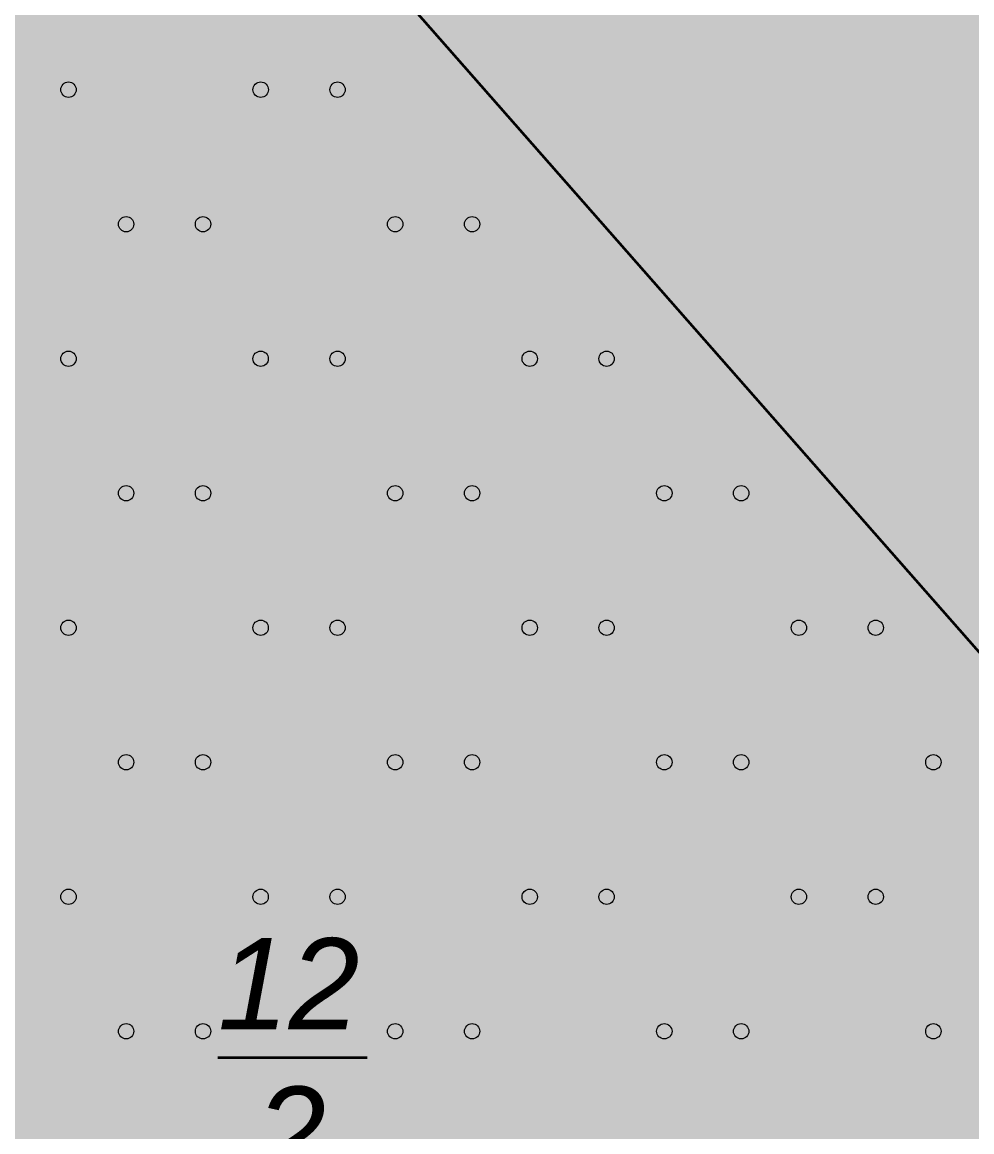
# Model space of a CAD drawing. Header units: inches. Extents: x -769 to 2065, y -580 to 2254.
# Drawn here: x 356.9 to 427, y 582.9 to 664.8 of the extents above; entities that cross this region are included whole.
import ezdxf

# ---------------------------------------------------------------- set-up
doc = ezdxf.new("R2010")
doc.units = ezdxf.units.IN
doc.header["$MEASUREMENT"] = 0
doc.layers.add('Layer 1', color=7, linetype='Continuous')

# ---------------------------------------------------------------- blocks, each defined once
blk = doc.blocks.new('block 3')
at = {"layer": 'Layer 1', "true_color": 0xfff7db}
h = blk.add_hatch(color=7, dxfattribs=at)
h.dxf.hatch_style = 2
h.paths.add_polyline_path([(390.027, 945.918), (466.8, 943.258), (457.579, 888.746), (507.591, 832.163), (527.951, 808.662), (465.319, 753.459), (570.393, 634.493), (325.975, 418.812), (339.056, 449.215), (472.62, 567.01), (354.956, 700.847), (345.376, 711.647), (348.616, 729.798), (384.597, 931.338)])
at = {"layer": 'Layer 1', "true_color": 0xf2f4cb}
h = blk.add_hatch(color=7, dxfattribs=at)
h.dxf.hatch_style = 2
h.paths.add_polyline_path([(345.376, 711.647), (354.956, 700.847), (472.62, 567.01), (339.056, 449.215), (307.945, 476.176), (320.235, 556.01), (322.945, 573.601)])
at = {"layer": 'Layer 1', "lineweight": 0}
for points in [[(390.027, 945.918), (466.8, 943.258), (457.579, 888.746), (507.591, 832.163), (527.951, 808.662), (465.319, 753.459), (570.393, 634.493), (325.975, 418.812), (339.056, 449.215), (472.62, 567.01), (354.956, 700.847), (345.376, 711.647), (348.616, 729.798), (384.597, 931.338), (390.027, 945.918)], [(345.376, 711.647), (354.956, 700.847), (472.62, 567.01), (339.056, 449.215), (307.945, 476.176), (320.235, 556.01), (322.945, 573.601), (345.376, 711.647)]]:
    blk.add_lwpolyline(points, dxfattribs=at)
blk = doc.blocks.new('block 4')
at = {"layer": 'Layer 1', "color": 253, "lineweight": 18, "true_color": 0xb2b2b2}
for points in [[(390.027, 945.918), (466.8, 943.258), (457.579, 888.746), (507.591, 832.163), (527.951, 808.662), (465.319, 753.459), (570.393, 634.493), (325.975, 418.812), (339.056, 449.215), (472.62, 567.01), (354.956, 700.847), (345.376, 711.647), (348.616, 729.798), (384.597, 931.338), (390.027, 945.918)], [(345.376, 711.647), (354.956, 700.847), (472.62, 567.01), (339.056, 449.215), (307.945, 476.176), (320.235, 556.01), (322.945, 573.601), (345.376, 711.647)]]:
    blk.add_lwpolyline(points, dxfattribs=at)
blk = doc.blocks.new('block 7')
at = {"layer": 'Layer 1', "true_color": 0x008230}
h = blk.add_hatch(color=116, dxfattribs=at)
h.dxf.hatch_style = 2
edge = h.paths.add_edge_path()
edge.add_spline(control_points=[(360.926, 659.805), (360.926, 660.115), (360.676, 660.375), (360.366, 660.375), (360.046, 660.375), (359.796, 660.115), (359.796, 659.805), (359.796, 659.495), (360.046, 659.234), (360.366, 659.234), (360.676, 659.234), (360.926, 659.495), (360.926, 659.805)], knot_values=[0, 0, 0, 0, 1, 1, 1, 2, 2, 2, 3, 3, 3, 4, 4, 4, 4], degree=3, periodic=1)
h = blk.add_hatch(color=116, dxfattribs=at)
h.dxf.hatch_style = 2
edge = h.paths.add_edge_path()
edge.add_spline(control_points=[(375.106, 659.805), (375.106, 660.115), (374.847, 660.375), (374.537, 660.375), (374.227, 660.375), (373.967, 660.115), (373.967, 659.805), (373.967, 659.495), (374.227, 659.234), (374.537, 659.234), (374.847, 659.234), (375.106, 659.495), (375.106, 659.805)], knot_values=[0, 0, 0, 0, 1, 1, 1, 2, 2, 2, 3, 3, 3, 4, 4, 4, 4], degree=3, periodic=1)
h = blk.add_hatch(color=116, dxfattribs=at)
h.dxf.hatch_style = 2
edge = h.paths.add_edge_path()
edge.add_spline(control_points=[(380.767, 659.805), (380.767, 660.115), (380.517, 660.375), (380.207, 660.375), (379.887, 660.375), (379.637, 660.115), (379.637, 659.805), (379.637, 659.495), (379.887, 659.234), (380.207, 659.234), (380.517, 659.234), (380.767, 659.495), (380.767, 659.805)], knot_values=[0, 0, 0, 0, 1, 1, 1, 2, 2, 2, 3, 3, 3, 4, 4, 4, 4], degree=3, periodic=1)
h = blk.add_hatch(color=116, dxfattribs=at)
h.dxf.hatch_style = 2
edge = h.paths.add_edge_path()
edge.add_spline(control_points=[(365.176, 649.884), (365.176, 650.194), (364.926, 650.444), (364.616, 650.444), (364.296, 650.444), (364.046, 650.194), (364.046, 649.884), (364.046, 649.574), (364.296, 649.314), (364.616, 649.314), (364.926, 649.314), (365.176, 649.574), (365.176, 649.884)], knot_values=[0, 0, 0, 0, 1, 1, 1, 2, 2, 2, 3, 3, 3, 4, 4, 4, 4], degree=3, periodic=1)
h = blk.add_hatch(color=116, dxfattribs=at)
h.dxf.hatch_style = 2
edge = h.paths.add_edge_path()
edge.add_spline(control_points=[(370.847, 649.884), (370.847, 650.194), (370.597, 650.444), (370.276, 650.444), (369.966, 650.444), (369.716, 650.194), (369.716, 649.884), (369.716, 649.574), (369.966, 649.314), (370.276, 649.314), (370.597, 649.314), (370.847, 649.574), (370.847, 649.884)], knot_values=[0, 0, 0, 0, 1, 1, 1, 2, 2, 2, 3, 3, 3, 4, 4, 4, 4], degree=3, periodic=1)
h = blk.add_hatch(color=116, dxfattribs=at)
h.dxf.hatch_style = 2
edge = h.paths.add_edge_path()
edge.add_spline(control_points=[(385.017, 649.884), (385.017, 650.194), (384.767, 650.444), (384.457, 650.444), (384.147, 650.444), (383.887, 650.194), (383.887, 649.884), (383.887, 649.574), (384.147, 649.314), (384.457, 649.314), (384.767, 649.314), (385.017, 649.574), (385.017, 649.884)], knot_values=[0, 0, 0, 0, 1, 1, 1, 2, 2, 2, 3, 3, 3, 4, 4, 4, 4], degree=3, periodic=1)
h = blk.add_hatch(color=116, dxfattribs=at)
h.dxf.hatch_style = 2
edge = h.paths.add_edge_path()
edge.add_spline(control_points=[(390.687, 649.884), (390.687, 650.194), (390.437, 650.444), (390.127, 650.444), (389.817, 650.444), (389.557, 650.194), (389.557, 649.884), (389.557, 649.574), (389.817, 649.314), (390.127, 649.314), (390.437, 649.314), (390.687, 649.574), (390.687, 649.884)], knot_values=[0, 0, 0, 0, 1, 1, 1, 2, 2, 2, 3, 3, 3, 4, 4, 4, 4], degree=3, periodic=1)
h = blk.add_hatch(color=116, dxfattribs=at)
h.dxf.hatch_style = 2
edge = h.paths.add_edge_path()
edge.add_spline(control_points=[(360.926, 639.964), (360.926, 640.273), (360.676, 640.523), (360.356, 640.523), (360.046, 640.523), (359.796, 640.273), (359.796, 639.964), (359.796, 639.653), (360.046, 639.394), (360.356, 639.394), (360.676, 639.394), (360.926, 639.653), (360.926, 639.964)], knot_values=[0, 0, 0, 0, 1, 1, 1, 2, 2, 2, 3, 3, 3, 4, 4, 4, 4], degree=3, periodic=1)
h = blk.add_hatch(color=116, dxfattribs=at)
h.dxf.hatch_style = 2
edge = h.paths.add_edge_path()
edge.add_spline(control_points=[(375.097, 639.964), (375.097, 640.273), (374.847, 640.523), (374.537, 640.523), (374.217, 640.523), (373.967, 640.273), (373.967, 639.964), (373.967, 639.653), (374.217, 639.394), (374.537, 639.394), (374.847, 639.394), (375.097, 639.653), (375.097, 639.964)], knot_values=[0, 0, 0, 0, 1, 1, 1, 2, 2, 2, 3, 3, 3, 4, 4, 4, 4], degree=3, periodic=1)
h = blk.add_hatch(color=116, dxfattribs=at)
h.dxf.hatch_style = 2
edge = h.paths.add_edge_path()
edge.add_spline(control_points=[(380.767, 639.964), (380.767, 640.273), (380.517, 640.523), (380.207, 640.523), (379.887, 640.523), (379.637, 640.273), (379.637, 639.964), (379.637, 639.653), (379.887, 639.394), (380.207, 639.394), (380.517, 639.394), (380.767, 639.653), (380.767, 639.964)], knot_values=[0, 0, 0, 0, 1, 1, 1, 2, 2, 2, 3, 3, 3, 4, 4, 4, 4], degree=3, periodic=1)
h = blk.add_hatch(color=116, dxfattribs=at)
h.dxf.hatch_style = 2
edge = h.paths.add_edge_path()
edge.add_spline(control_points=[(394.938, 639.964), (394.938, 640.273), (394.688, 640.523), (394.377, 640.523), (394.067, 640.523), (393.807, 640.273), (393.807, 639.964), (393.807, 639.653), (394.067, 639.394), (394.377, 639.394), (394.688, 639.394), (394.938, 639.653), (394.938, 639.964)], knot_values=[0, 0, 0, 0, 1, 1, 1, 2, 2, 2, 3, 3, 3, 4, 4, 4, 4], degree=3, periodic=1)
h = blk.add_hatch(color=116, dxfattribs=at)
h.dxf.hatch_style = 2
edge = h.paths.add_edge_path()
edge.add_spline(control_points=[(400.607, 639.964), (400.607, 640.273), (400.357, 640.523), (400.047, 640.523), (399.737, 640.523), (399.478, 640.273), (399.478, 639.964), (399.478, 639.653), (399.737, 639.394), (400.047, 639.394), (400.357, 639.394), (400.607, 639.653), (400.607, 639.964)], knot_values=[0, 0, 0, 0, 1, 1, 1, 2, 2, 2, 3, 3, 3, 4, 4, 4, 4], degree=3, periodic=1)
h = blk.add_hatch(color=116, dxfattribs=at)
h.dxf.hatch_style = 2
edge = h.paths.add_edge_path()
edge.add_spline(control_points=[(365.176, 630.043), (365.176, 630.353), (364.926, 630.603), (364.616, 630.603), (364.296, 630.603), (364.046, 630.353), (364.046, 630.043), (364.046, 629.723), (364.296, 629.473), (364.616, 629.473), (364.926, 629.473), (365.176, 629.723), (365.176, 630.043)], knot_values=[0, 0, 0, 0, 1, 1, 1, 2, 2, 2, 3, 3, 3, 4, 4, 4, 4], degree=3, periodic=1)
h = blk.add_hatch(color=116, dxfattribs=at)
h.dxf.hatch_style = 2
edge = h.paths.add_edge_path()
edge.add_spline(control_points=[(370.847, 630.043), (370.847, 630.353), (370.597, 630.603), (370.276, 630.603), (369.966, 630.603), (369.716, 630.353), (369.716, 630.043), (369.716, 629.723), (369.966, 629.473), (370.276, 629.473), (370.597, 629.473), (370.847, 629.723), (370.847, 630.043)], knot_values=[0, 0, 0, 0, 1, 1, 1, 2, 2, 2, 3, 3, 3, 4, 4, 4, 4], degree=3, periodic=1)
h = blk.add_hatch(color=116, dxfattribs=at)
h.dxf.hatch_style = 2
edge = h.paths.add_edge_path()
edge.add_spline(control_points=[(385.017, 630.043), (385.017, 630.353), (384.767, 630.603), (384.457, 630.603), (384.147, 630.603), (383.887, 630.353), (383.887, 630.043), (383.887, 629.723), (384.147, 629.473), (384.457, 629.473), (384.767, 629.473), (385.017, 629.723), (385.017, 630.043)], knot_values=[0, 0, 0, 0, 1, 1, 1, 2, 2, 2, 3, 3, 3, 4, 4, 4, 4], degree=3, periodic=1)
h = blk.add_hatch(color=116, dxfattribs=at)
h.dxf.hatch_style = 2
edge = h.paths.add_edge_path()
edge.add_spline(control_points=[(390.687, 630.043), (390.687, 630.353), (390.437, 630.603), (390.127, 630.603), (389.817, 630.603), (389.557, 630.353), (389.557, 630.043), (389.557, 629.723), (389.817, 629.473), (390.127, 629.473), (390.437, 629.473), (390.687, 629.723), (390.687, 630.043)], knot_values=[0, 0, 0, 0, 1, 1, 1, 2, 2, 2, 3, 3, 3, 4, 4, 4, 4], degree=3, periodic=1)
h = blk.add_hatch(color=116, dxfattribs=at)
h.dxf.hatch_style = 2
edge = h.paths.add_edge_path()
edge.add_spline(control_points=[(404.868, 630.043), (404.868, 630.353), (404.607, 630.603), (404.297, 630.603), (403.988, 630.603), (403.737, 630.353), (403.737, 630.043), (403.737, 629.723), (403.988, 629.473), (404.297, 629.473), (404.607, 629.473), (404.868, 629.723), (404.868, 630.043)], knot_values=[0, 0, 0, 0, 1, 1, 1, 2, 2, 2, 3, 3, 3, 4, 4, 4, 4], degree=3, periodic=1)
h = blk.add_hatch(color=116, dxfattribs=at)
h.dxf.hatch_style = 2
edge = h.paths.add_edge_path()
edge.add_spline(control_points=[(410.538, 630.043), (410.538, 630.353), (410.278, 630.603), (409.968, 630.603), (409.658, 630.603), (409.398, 630.353), (409.398, 630.043), (409.398, 629.723), (409.658, 629.473), (409.968, 629.473), (410.278, 629.473), (410.538, 629.723), (410.538, 630.043)], knot_values=[0, 0, 0, 0, 1, 1, 1, 2, 2, 2, 3, 3, 3, 4, 4, 4, 4], degree=3, periodic=1)
h = blk.add_hatch(color=116, dxfattribs=at)
h.dxf.hatch_style = 2
edge = h.paths.add_edge_path()
edge.add_spline(control_points=[(360.926, 620.123), (360.926, 620.433), (360.676, 620.683), (360.356, 620.683), (360.046, 620.683), (359.796, 620.433), (359.796, 620.123), (359.796, 619.803), (360.046, 619.553), (360.356, 619.553), (360.676, 619.553), (360.926, 619.803), (360.926, 620.123)], knot_values=[0, 0, 0, 0, 1, 1, 1, 2, 2, 2, 3, 3, 3, 4, 4, 4, 4], degree=3, periodic=1)
h = blk.add_hatch(color=116, dxfattribs=at)
h.dxf.hatch_style = 2
edge = h.paths.add_edge_path()
edge.add_spline(control_points=[(375.097, 620.123), (375.097, 620.433), (374.847, 620.683), (374.537, 620.683), (374.217, 620.683), (373.967, 620.433), (373.967, 620.123), (373.967, 619.803), (374.217, 619.553), (374.537, 619.553), (374.847, 619.553), (375.097, 619.803), (375.097, 620.123)], knot_values=[0, 0, 0, 0, 1, 1, 1, 2, 2, 2, 3, 3, 3, 4, 4, 4, 4], degree=3, periodic=1)
h = blk.add_hatch(color=116, dxfattribs=at)
h.dxf.hatch_style = 2
edge = h.paths.add_edge_path()
edge.add_spline(control_points=[(380.767, 620.123), (380.767, 620.433), (380.517, 620.683), (380.207, 620.683), (379.887, 620.683), (379.637, 620.433), (379.637, 620.123), (379.637, 619.803), (379.887, 619.553), (380.207, 619.553), (380.517, 619.553), (380.767, 619.803), (380.767, 620.123)], knot_values=[0, 0, 0, 0, 1, 1, 1, 2, 2, 2, 3, 3, 3, 4, 4, 4, 4], degree=3, periodic=1)
h = blk.add_hatch(color=116, dxfattribs=at)
h.dxf.hatch_style = 2
edge = h.paths.add_edge_path()
edge.add_spline(control_points=[(394.938, 620.123), (394.938, 620.433), (394.688, 620.683), (394.377, 620.683), (394.067, 620.683), (393.807, 620.433), (393.807, 620.123), (393.807, 619.803), (394.067, 619.553), (394.377, 619.553), (394.688, 619.553), (394.938, 619.803), (394.938, 620.123)], knot_values=[0, 0, 0, 0, 1, 1, 1, 2, 2, 2, 3, 3, 3, 4, 4, 4, 4], degree=3, periodic=1)
h = blk.add_hatch(color=116, dxfattribs=at)
h.dxf.hatch_style = 2
edge = h.paths.add_edge_path()
edge.add_spline(control_points=[(400.607, 620.123), (400.607, 620.433), (400.357, 620.683), (400.047, 620.683), (399.737, 620.683), (399.478, 620.433), (399.478, 620.123), (399.478, 619.803), (399.737, 619.553), (400.047, 619.553), (400.357, 619.553), (400.607, 619.803), (400.607, 620.123)], knot_values=[0, 0, 0, 0, 1, 1, 1, 2, 2, 2, 3, 3, 3, 4, 4, 4, 4], degree=3, periodic=1)
h = blk.add_hatch(color=116, dxfattribs=at)
h.dxf.hatch_style = 2
edge = h.paths.add_edge_path()
edge.add_spline(control_points=[(414.788, 620.123), (414.788, 620.433), (414.528, 620.683), (414.218, 620.683), (413.908, 620.683), (413.658, 620.433), (413.658, 620.123), (413.658, 619.803), (413.908, 619.553), (414.218, 619.553), (414.528, 619.553), (414.788, 619.803), (414.788, 620.123)], knot_values=[0, 0, 0, 0, 1, 1, 1, 2, 2, 2, 3, 3, 3, 4, 4, 4, 4], degree=3, periodic=1)
h = blk.add_hatch(color=116, dxfattribs=at)
h.dxf.hatch_style = 2
edge = h.paths.add_edge_path()
edge.add_spline(control_points=[(420.458, 620.123), (420.458, 620.433), (420.198, 620.683), (419.888, 620.683), (419.578, 620.683), (419.328, 620.433), (419.328, 620.123), (419.328, 619.803), (419.578, 619.553), (419.888, 619.553), (420.198, 619.553), (420.458, 619.803), (420.458, 620.123)], knot_values=[0, 0, 0, 0, 1, 1, 1, 2, 2, 2, 3, 3, 3, 4, 4, 4, 4], degree=3, periodic=1)
h = blk.add_hatch(color=116, dxfattribs=at)
h.dxf.hatch_style = 2
edge = h.paths.add_edge_path()
edge.add_spline(control_points=[(365.176, 610.192), (365.176, 610.512), (364.926, 610.762), (364.616, 610.762), (364.296, 610.762), (364.046, 610.512), (364.046, 610.192), (364.046, 609.882), (364.296, 609.632), (364.616, 609.632), (364.926, 609.632), (365.176, 609.882), (365.176, 610.192)], knot_values=[0, 0, 0, 0, 1, 1, 1, 2, 2, 2, 3, 3, 3, 4, 4, 4, 4], degree=3, periodic=1)
h = blk.add_hatch(color=116, dxfattribs=at)
h.dxf.hatch_style = 2
edge = h.paths.add_edge_path()
edge.add_spline(control_points=[(370.847, 610.192), (370.847, 610.512), (370.597, 610.762), (370.276, 610.762), (369.966, 610.762), (369.716, 610.512), (369.716, 610.192), (369.716, 609.882), (369.966, 609.632), (370.276, 609.632), (370.597, 609.632), (370.847, 609.882), (370.847, 610.192)], knot_values=[0, 0, 0, 0, 1, 1, 1, 2, 2, 2, 3, 3, 3, 4, 4, 4, 4], degree=3, periodic=1)
h = blk.add_hatch(color=116, dxfattribs=at)
h.dxf.hatch_style = 2
edge = h.paths.add_edge_path()
edge.add_spline(control_points=[(385.017, 610.192), (385.017, 610.512), (384.767, 610.762), (384.457, 610.762), (384.147, 610.762), (383.887, 610.512), (383.887, 610.192), (383.887, 609.882), (384.147, 609.632), (384.457, 609.632), (384.767, 609.632), (385.017, 609.882), (385.017, 610.192)], knot_values=[0, 0, 0, 0, 1, 1, 1, 2, 2, 2, 3, 3, 3, 4, 4, 4, 4], degree=3, periodic=1)
h = blk.add_hatch(color=116, dxfattribs=at)
h.dxf.hatch_style = 2
edge = h.paths.add_edge_path()
edge.add_spline(control_points=[(390.687, 610.192), (390.687, 610.512), (390.437, 610.762), (390.127, 610.762), (389.817, 610.762), (389.557, 610.512), (389.557, 610.192), (389.557, 609.882), (389.817, 609.632), (390.127, 609.632), (390.437, 609.632), (390.687, 609.882), (390.687, 610.192)], knot_values=[0, 0, 0, 0, 1, 1, 1, 2, 2, 2, 3, 3, 3, 4, 4, 4, 4], degree=3, periodic=1)
h = blk.add_hatch(color=116, dxfattribs=at)
h.dxf.hatch_style = 2
edge = h.paths.add_edge_path()
edge.add_spline(control_points=[(404.868, 610.192), (404.868, 610.512), (404.607, 610.762), (404.297, 610.762), (403.988, 610.762), (403.737, 610.512), (403.737, 610.192), (403.737, 609.882), (403.988, 609.632), (404.297, 609.632), (404.607, 609.632), (404.868, 609.882), (404.868, 610.192)], knot_values=[0, 0, 0, 0, 1, 1, 1, 2, 2, 2, 3, 3, 3, 4, 4, 4, 4], degree=3, periodic=1)
h = blk.add_hatch(color=116, dxfattribs=at)
h.dxf.hatch_style = 2
edge = h.paths.add_edge_path()
edge.add_spline(control_points=[(410.538, 610.192), (410.538, 610.512), (410.278, 610.762), (409.968, 610.762), (409.658, 610.762), (409.398, 610.512), (409.398, 610.192), (409.398, 609.882), (409.658, 609.632), (409.968, 609.632), (410.278, 609.632), (410.538, 609.882), (410.538, 610.192)], knot_values=[0, 0, 0, 0, 1, 1, 1, 2, 2, 2, 3, 3, 3, 4, 4, 4, 4], degree=3, periodic=1)
h = blk.add_hatch(color=116, dxfattribs=at)
h.dxf.hatch_style = 2
edge = h.paths.add_edge_path()
edge.add_spline(control_points=[(424.708, 610.192), (424.708, 610.512), (424.458, 610.762), (424.139, 610.762), (423.828, 610.762), (423.578, 610.512), (423.578, 610.192), (423.578, 609.882), (423.828, 609.632), (424.139, 609.632), (424.458, 609.632), (424.708, 609.882), (424.708, 610.192)], knot_values=[0, 0, 0, 0, 1, 1, 1, 2, 2, 2, 3, 3, 3, 4, 4, 4, 4], degree=3, periodic=1)
h = blk.add_hatch(color=116, dxfattribs=at)
h.dxf.hatch_style = 2
edge = h.paths.add_edge_path()
edge.add_spline(control_points=[(360.926, 600.271), (360.926, 600.582), (360.676, 600.842), (360.356, 600.842), (360.046, 600.842), (359.796, 600.582), (359.796, 600.271), (359.796, 599.962), (360.046, 599.712), (360.356, 599.712), (360.676, 599.712), (360.926, 599.962), (360.926, 600.271)], knot_values=[0, 0, 0, 0, 1, 1, 1, 2, 2, 2, 3, 3, 3, 4, 4, 4, 4], degree=3, periodic=1)
h = blk.add_hatch(color=116, dxfattribs=at)
h.dxf.hatch_style = 2
edge = h.paths.add_edge_path()
edge.add_spline(control_points=[(375.097, 600.271), (375.097, 600.582), (374.847, 600.842), (374.537, 600.842), (374.217, 600.842), (373.967, 600.582), (373.967, 600.271), (373.967, 599.962), (374.217, 599.712), (374.537, 599.712), (374.847, 599.712), (375.097, 599.962), (375.097, 600.271)], knot_values=[0, 0, 0, 0, 1, 1, 1, 2, 2, 2, 3, 3, 3, 4, 4, 4, 4], degree=3, periodic=1)
h = blk.add_hatch(color=116, dxfattribs=at)
h.dxf.hatch_style = 2
edge = h.paths.add_edge_path()
edge.add_spline(control_points=[(380.767, 600.271), (380.767, 600.582), (380.517, 600.842), (380.207, 600.842), (379.887, 600.842), (379.637, 600.582), (379.637, 600.271), (379.637, 599.962), (379.887, 599.712), (380.207, 599.712), (380.517, 599.712), (380.767, 599.962), (380.767, 600.271)], knot_values=[0, 0, 0, 0, 1, 1, 1, 2, 2, 2, 3, 3, 3, 4, 4, 4, 4], degree=3, periodic=1)
h = blk.add_hatch(color=116, dxfattribs=at)
h.dxf.hatch_style = 2
edge = h.paths.add_edge_path()
edge.add_spline(control_points=[(394.938, 600.271), (394.938, 600.582), (394.688, 600.842), (394.377, 600.842), (394.067, 600.842), (393.807, 600.582), (393.807, 600.271), (393.807, 599.962), (394.067, 599.712), (394.377, 599.712), (394.688, 599.712), (394.938, 599.962), (394.938, 600.271)], knot_values=[0, 0, 0, 0, 1, 1, 1, 2, 2, 2, 3, 3, 3, 4, 4, 4, 4], degree=3, periodic=1)
h = blk.add_hatch(color=116, dxfattribs=at)
h.dxf.hatch_style = 2
edge = h.paths.add_edge_path()
edge.add_spline(control_points=[(400.607, 600.271), (400.607, 600.582), (400.357, 600.842), (400.047, 600.842), (399.737, 600.842), (399.478, 600.582), (399.478, 600.271), (399.478, 599.962), (399.737, 599.712), (400.047, 599.712), (400.357, 599.712), (400.607, 599.962), (400.607, 600.271)], knot_values=[0, 0, 0, 0, 1, 1, 1, 2, 2, 2, 3, 3, 3, 4, 4, 4, 4], degree=3, periodic=1)
h = blk.add_hatch(color=116, dxfattribs=at)
h.dxf.hatch_style = 2
edge = h.paths.add_edge_path()
edge.add_spline(control_points=[(414.788, 600.271), (414.788, 600.582), (414.528, 600.842), (414.218, 600.842), (413.908, 600.842), (413.658, 600.582), (413.658, 600.271), (413.658, 599.962), (413.908, 599.712), (414.218, 599.712), (414.528, 599.712), (414.788, 599.962), (414.788, 600.271)], knot_values=[0, 0, 0, 0, 1, 1, 1, 2, 2, 2, 3, 3, 3, 4, 4, 4, 4], degree=3, periodic=1)
h = blk.add_hatch(color=116, dxfattribs=at)
h.dxf.hatch_style = 2
edge = h.paths.add_edge_path()
edge.add_spline(control_points=[(420.458, 600.271), (420.458, 600.582), (420.198, 600.842), (419.888, 600.842), (419.578, 600.842), (419.328, 600.582), (419.328, 600.271), (419.328, 599.962), (419.578, 599.712), (419.888, 599.712), (420.198, 599.712), (420.458, 599.962), (420.458, 600.271)], knot_values=[0, 0, 0, 0, 1, 1, 1, 2, 2, 2, 3, 3, 3, 4, 4, 4, 4], degree=3, periodic=1)
h = blk.add_hatch(color=116, dxfattribs=at)
h.dxf.hatch_style = 2
edge = h.paths.add_edge_path()
edge.add_spline(control_points=[(365.176, 590.352), (365.176, 590.661), (364.926, 590.921), (364.616, 590.921), (364.296, 590.921), (364.046, 590.661), (364.046, 590.352), (364.046, 590.041), (364.296, 589.791), (364.616, 589.791), (364.926, 589.791), (365.176, 590.041), (365.176, 590.352)], knot_values=[0, 0, 0, 0, 1, 1, 1, 2, 2, 2, 3, 3, 3, 4, 4, 4, 4], degree=3, periodic=1)
h = blk.add_hatch(color=116, dxfattribs=at)
h.dxf.hatch_style = 2
edge = h.paths.add_edge_path()
edge.add_spline(control_points=[(370.847, 590.352), (370.847, 590.661), (370.597, 590.921), (370.276, 590.921), (369.966, 590.921), (369.716, 590.661), (369.716, 590.352), (369.716, 590.041), (369.966, 589.791), (370.276, 589.791), (370.597, 589.791), (370.847, 590.041), (370.847, 590.352)], knot_values=[0, 0, 0, 0, 1, 1, 1, 2, 2, 2, 3, 3, 3, 4, 4, 4, 4], degree=3, periodic=1)
h = blk.add_hatch(color=116, dxfattribs=at)
h.dxf.hatch_style = 2
edge = h.paths.add_edge_path()
edge.add_spline(control_points=[(385.017, 590.352), (385.017, 590.661), (384.767, 590.921), (384.457, 590.921), (384.147, 590.921), (383.887, 590.661), (383.887, 590.352), (383.887, 590.041), (384.147, 589.791), (384.457, 589.791), (384.767, 589.791), (385.017, 590.041), (385.017, 590.352)], knot_values=[0, 0, 0, 0, 1, 1, 1, 2, 2, 2, 3, 3, 3, 4, 4, 4, 4], degree=3, periodic=1)
h = blk.add_hatch(color=116, dxfattribs=at)
h.dxf.hatch_style = 2
edge = h.paths.add_edge_path()
edge.add_spline(control_points=[(390.687, 590.352), (390.687, 590.661), (390.437, 590.921), (390.127, 590.921), (389.817, 590.921), (389.557, 590.661), (389.557, 590.352), (389.557, 590.041), (389.817, 589.791), (390.127, 589.791), (390.437, 589.791), (390.687, 590.041), (390.687, 590.352)], knot_values=[0, 0, 0, 0, 1, 1, 1, 2, 2, 2, 3, 3, 3, 4, 4, 4, 4], degree=3, periodic=1)
h = blk.add_hatch(color=116, dxfattribs=at)
h.dxf.hatch_style = 2
edge = h.paths.add_edge_path()
edge.add_spline(control_points=[(404.868, 590.352), (404.868, 590.661), (404.607, 590.921), (404.297, 590.921), (403.988, 590.921), (403.737, 590.661), (403.737, 590.352), (403.737, 590.041), (403.988, 589.791), (404.297, 589.791), (404.607, 589.791), (404.868, 590.041), (404.868, 590.352)], knot_values=[0, 0, 0, 0, 1, 1, 1, 2, 2, 2, 3, 3, 3, 4, 4, 4, 4], degree=3, periodic=1)
h = blk.add_hatch(color=116, dxfattribs=at)
h.dxf.hatch_style = 2
edge = h.paths.add_edge_path()
edge.add_spline(control_points=[(410.538, 590.352), (410.538, 590.661), (410.278, 590.921), (409.968, 590.921), (409.658, 590.921), (409.398, 590.661), (409.398, 590.352), (409.398, 590.041), (409.658, 589.791), (409.968, 589.791), (410.278, 589.791), (410.538, 590.041), (410.538, 590.352)], knot_values=[0, 0, 0, 0, 1, 1, 1, 2, 2, 2, 3, 3, 3, 4, 4, 4, 4], degree=3, periodic=1)
h = blk.add_hatch(color=116, dxfattribs=at)
h.dxf.hatch_style = 2
edge = h.paths.add_edge_path()
edge.add_spline(control_points=[(424.708, 590.352), (424.708, 590.661), (424.458, 590.921), (424.139, 590.921), (423.828, 590.921), (423.578, 590.661), (423.578, 590.352), (423.578, 590.041), (423.828, 589.791), (424.139, 589.791), (424.458, 589.791), (424.708, 590.041), (424.708, 590.352)], knot_values=[0, 0, 0, 0, 1, 1, 1, 2, 2, 2, 3, 3, 3, 4, 4, 4, 4], degree=3, periodic=1)
at = {"layer": 'Layer 1', "lineweight": 0}
for points in [[(360.926, 659.805), (360.926, 660.115), (360.676, 660.375), (360.366, 660.375), (360.046, 660.375), (359.796, 660.115), (359.796, 659.805), (359.796, 659.495), (360.046, 659.234), (360.366, 659.234), (360.676, 659.234), (360.926, 659.495), (360.926, 659.805)], [(375.106, 659.805), (375.106, 660.115), (374.847, 660.375), (374.537, 660.375), (374.227, 660.375), (373.967, 660.115), (373.967, 659.805), (373.967, 659.495), (374.227, 659.234), (374.537, 659.234), (374.847, 659.234), (375.106, 659.495), (375.106, 659.805)], [(380.767, 659.805), (380.767, 660.115), (380.517, 660.375), (380.207, 660.375), (379.887, 660.375), (379.637, 660.115), (379.637, 659.805), (379.637, 659.495), (379.887, 659.234), (380.207, 659.234), (380.517, 659.234), (380.767, 659.495), (380.767, 659.805)], [(365.176, 649.884), (365.176, 650.194), (364.926, 650.444), (364.616, 650.444), (364.296, 650.444), (364.046, 650.194), (364.046, 649.884), (364.046, 649.574), (364.296, 649.314), (364.616, 649.314), (364.926, 649.314), (365.176, 649.574), (365.176, 649.884)], [(370.847, 649.884), (370.847, 650.194), (370.597, 650.444), (370.276, 650.444), (369.966, 650.444), (369.716, 650.194), (369.716, 649.884), (369.716, 649.574), (369.966, 649.314), (370.276, 649.314), (370.597, 649.314), (370.847, 649.574), (370.847, 649.884)], [(385.017, 649.884), (385.017, 650.194), (384.767, 650.444), (384.457, 650.444), (384.147, 650.444), (383.887, 650.194), (383.887, 649.884), (383.887, 649.574), (384.147, 649.314), (384.457, 649.314), (384.767, 649.314), (385.017, 649.574), (385.017, 649.884)], [(390.687, 649.884), (390.687, 650.194), (390.437, 650.444), (390.127, 650.444), (389.817, 650.444), (389.557, 650.194), (389.557, 649.884), (389.557, 649.574), (389.817, 649.314), (390.127, 649.314), (390.437, 649.314), (390.687, 649.574), (390.687, 649.884)], [(360.926, 639.964), (360.926, 640.273), (360.676, 640.523), (360.356, 640.523), (360.046, 640.523), (359.796, 640.273), (359.796, 639.964), (359.796, 639.653), (360.046, 639.394), (360.356, 639.394), (360.676, 639.394), (360.926, 639.653), (360.926, 639.964)], [(375.097, 639.964), (375.097, 640.273), (374.847, 640.523), (374.537, 640.523), (374.217, 640.523), (373.967, 640.273), (373.967, 639.964), (373.967, 639.653), (374.217, 639.394), (374.537, 639.394), (374.847, 639.394), (375.097, 639.653), (375.097, 639.964)], [(380.767, 639.964), (380.767, 640.273), (380.517, 640.523), (380.207, 640.523), (379.887, 640.523), (379.637, 640.273), (379.637, 639.964), (379.637, 639.653), (379.887, 639.394), (380.207, 639.394), (380.517, 639.394), (380.767, 639.653), (380.767, 639.964)], [(394.938, 639.964), (394.938, 640.273), (394.688, 640.523), (394.377, 640.523), (394.067, 640.523), (393.807, 640.273), (393.807, 639.964), (393.807, 639.653), (394.067, 639.394), (394.377, 639.394), (394.688, 639.394), (394.938, 639.653), (394.938, 639.964)], [(400.607, 639.964), (400.607, 640.273), (400.357, 640.523), (400.047, 640.523), (399.737, 640.523), (399.478, 640.273), (399.478, 639.964), (399.478, 639.653), (399.737, 639.394), (400.047, 639.394), (400.357, 639.394), (400.607, 639.653), (400.607, 639.964)], [(365.176, 630.043), (365.176, 630.353), (364.926, 630.603), (364.616, 630.603), (364.296, 630.603), (364.046, 630.353), (364.046, 630.043), (364.046, 629.723), (364.296, 629.473), (364.616, 629.473), (364.926, 629.473), (365.176, 629.723), (365.176, 630.043)], [(370.847, 630.043), (370.847, 630.353), (370.597, 630.603), (370.276, 630.603), (369.966, 630.603), (369.716, 630.353), (369.716, 630.043), (369.716, 629.723), (369.966, 629.473), (370.276, 629.473), (370.597, 629.473), (370.847, 629.723), (370.847, 630.043)], [(385.017, 630.043), (385.017, 630.353), (384.767, 630.603), (384.457, 630.603), (384.147, 630.603), (383.887, 630.353), (383.887, 630.043), (383.887, 629.723), (384.147, 629.473), (384.457, 629.473), (384.767, 629.473), (385.017, 629.723), (385.017, 630.043)], [(390.687, 630.043), (390.687, 630.353), (390.437, 630.603), (390.127, 630.603), (389.817, 630.603), (389.557, 630.353), (389.557, 630.043), (389.557, 629.723), (389.817, 629.473), (390.127, 629.473), (390.437, 629.473), (390.687, 629.723), (390.687, 630.043)], [(404.868, 630.043), (404.868, 630.353), (404.607, 630.603), (404.297, 630.603), (403.988, 630.603), (403.737, 630.353), (403.737, 630.043), (403.737, 629.723), (403.988, 629.473), (404.297, 629.473), (404.607, 629.473), (404.868, 629.723), (404.868, 630.043)], [(410.538, 630.043), (410.538, 630.353), (410.278, 630.603), (409.968, 630.603), (409.658, 630.603), (409.398, 630.353), (409.398, 630.043), (409.398, 629.723), (409.658, 629.473), (409.968, 629.473), (410.278, 629.473), (410.538, 629.723), (410.538, 630.043)], [(360.926, 620.123), (360.926, 620.433), (360.676, 620.683), (360.356, 620.683), (360.046, 620.683), (359.796, 620.433), (359.796, 620.123), (359.796, 619.803), (360.046, 619.553), (360.356, 619.553), (360.676, 619.553), (360.926, 619.803), (360.926, 620.123)], [(375.097, 620.123), (375.097, 620.433), (374.847, 620.683), (374.537, 620.683), (374.217, 620.683), (373.967, 620.433), (373.967, 620.123), (373.967, 619.803), (374.217, 619.553), (374.537, 619.553), (374.847, 619.553), (375.097, 619.803), (375.097, 620.123)], [(380.767, 620.123), (380.767, 620.433), (380.517, 620.683), (380.207, 620.683), (379.887, 620.683), (379.637, 620.433), (379.637, 620.123), (379.637, 619.803), (379.887, 619.553), (380.207, 619.553), (380.517, 619.553), (380.767, 619.803), (380.767, 620.123)], [(394.938, 620.123), (394.938, 620.433), (394.688, 620.683), (394.377, 620.683), (394.067, 620.683), (393.807, 620.433), (393.807, 620.123), (393.807, 619.803), (394.067, 619.553), (394.377, 619.553), (394.688, 619.553), (394.938, 619.803), (394.938, 620.123)], [(400.607, 620.123), (400.607, 620.433), (400.357, 620.683), (400.047, 620.683), (399.737, 620.683), (399.478, 620.433), (399.478, 620.123), (399.478, 619.803), (399.737, 619.553), (400.047, 619.553), (400.357, 619.553), (400.607, 619.803), (400.607, 620.123)], [(414.788, 620.123), (414.788, 620.433), (414.528, 620.683), (414.218, 620.683), (413.908, 620.683), (413.658, 620.433), (413.658, 620.123), (413.658, 619.803), (413.908, 619.553), (414.218, 619.553), (414.528, 619.553), (414.788, 619.803), (414.788, 620.123)], [(420.458, 620.123), (420.458, 620.433), (420.198, 620.683), (419.888, 620.683), (419.578, 620.683), (419.328, 620.433), (419.328, 620.123), (419.328, 619.803), (419.578, 619.553), (419.888, 619.553), (420.198, 619.553), (420.458, 619.803), (420.458, 620.123)], [(365.176, 610.192), (365.176, 610.512), (364.926, 610.762), (364.616, 610.762), (364.296, 610.762), (364.046, 610.512), (364.046, 610.192), (364.046, 609.882), (364.296, 609.632), (364.616, 609.632), (364.926, 609.632), (365.176, 609.882), (365.176, 610.192)], [(370.847, 610.192), (370.847, 610.512), (370.597, 610.762), (370.276, 610.762), (369.966, 610.762), (369.716, 610.512), (369.716, 610.192), (369.716, 609.882), (369.966, 609.632), (370.276, 609.632), (370.597, 609.632), (370.847, 609.882), (370.847, 610.192)], [(385.017, 610.192), (385.017, 610.512), (384.767, 610.762), (384.457, 610.762), (384.147, 610.762), (383.887, 610.512), (383.887, 610.192), (383.887, 609.882), (384.147, 609.632), (384.457, 609.632), (384.767, 609.632), (385.017, 609.882), (385.017, 610.192)], [(390.687, 610.192), (390.687, 610.512), (390.437, 610.762), (390.127, 610.762), (389.817, 610.762), (389.557, 610.512), (389.557, 610.192), (389.557, 609.882), (389.817, 609.632), (390.127, 609.632), (390.437, 609.632), (390.687, 609.882), (390.687, 610.192)], [(404.868, 610.192), (404.868, 610.512), (404.607, 610.762), (404.297, 610.762), (403.988, 610.762), (403.737, 610.512), (403.737, 610.192), (403.737, 609.882), (403.988, 609.632), (404.297, 609.632), (404.607, 609.632), (404.868, 609.882), (404.868, 610.192)], [(410.538, 610.192), (410.538, 610.512), (410.278, 610.762), (409.968, 610.762), (409.658, 610.762), (409.398, 610.512), (409.398, 610.192), (409.398, 609.882), (409.658, 609.632), (409.968, 609.632), (410.278, 609.632), (410.538, 609.882), (410.538, 610.192)], [(424.708, 610.192), (424.708, 610.512), (424.458, 610.762), (424.139, 610.762), (423.828, 610.762), (423.578, 610.512), (423.578, 610.192), (423.578, 609.882), (423.828, 609.632), (424.139, 609.632), (424.458, 609.632), (424.708, 609.882), (424.708, 610.192)], [(360.926, 600.271), (360.926, 600.582), (360.676, 600.842), (360.356, 600.842), (360.046, 600.842), (359.796, 600.582), (359.796, 600.271), (359.796, 599.962), (360.046, 599.712), (360.356, 599.712), (360.676, 599.712), (360.926, 599.962), (360.926, 600.271)], [(375.097, 600.271), (375.097, 600.582), (374.847, 600.842), (374.537, 600.842), (374.217, 600.842), (373.967, 600.582), (373.967, 600.271), (373.967, 599.962), (374.217, 599.712), (374.537, 599.712), (374.847, 599.712), (375.097, 599.962), (375.097, 600.271)], [(380.767, 600.271), (380.767, 600.582), (380.517, 600.842), (380.207, 600.842), (379.887, 600.842), (379.637, 600.582), (379.637, 600.271), (379.637, 599.962), (379.887, 599.712), (380.207, 599.712), (380.517, 599.712), (380.767, 599.962), (380.767, 600.271)], [(394.938, 600.271), (394.938, 600.582), (394.688, 600.842), (394.377, 600.842), (394.067, 600.842), (393.807, 600.582), (393.807, 600.271), (393.807, 599.962), (394.067, 599.712), (394.377, 599.712), (394.688, 599.712), (394.938, 599.962), (394.938, 600.271)], [(400.607, 600.271), (400.607, 600.582), (400.357, 600.842), (400.047, 600.842), (399.737, 600.842), (399.478, 600.582), (399.478, 600.271), (399.478, 599.962), (399.737, 599.712), (400.047, 599.712), (400.357, 599.712), (400.607, 599.962), (400.607, 600.271)], [(414.788, 600.271), (414.788, 600.582), (414.528, 600.842), (414.218, 600.842), (413.908, 600.842), (413.658, 600.582), (413.658, 600.271), (413.658, 599.962), (413.908, 599.712), (414.218, 599.712), (414.528, 599.712), (414.788, 599.962), (414.788, 600.271)], [(420.458, 600.271), (420.458, 600.582), (420.198, 600.842), (419.888, 600.842), (419.578, 600.842), (419.328, 600.582), (419.328, 600.271), (419.328, 599.962), (419.578, 599.712), (419.888, 599.712), (420.198, 599.712), (420.458, 599.962), (420.458, 600.271)], [(365.176, 590.352), (365.176, 590.661), (364.926, 590.921), (364.616, 590.921), (364.296, 590.921), (364.046, 590.661), (364.046, 590.352), (364.046, 590.041), (364.296, 589.791), (364.616, 589.791), (364.926, 589.791), (365.176, 590.041), (365.176, 590.352)], [(370.847, 590.352), (370.847, 590.661), (370.597, 590.921), (370.276, 590.921), (369.966, 590.921), (369.716, 590.661), (369.716, 590.352), (369.716, 590.041), (369.966, 589.791), (370.276, 589.791), (370.597, 589.791), (370.847, 590.041), (370.847, 590.352)], [(385.017, 590.352), (385.017, 590.661), (384.767, 590.921), (384.457, 590.921), (384.147, 590.921), (383.887, 590.661), (383.887, 590.352), (383.887, 590.041), (384.147, 589.791), (384.457, 589.791), (384.767, 589.791), (385.017, 590.041), (385.017, 590.352)], [(390.687, 590.352), (390.687, 590.661), (390.437, 590.921), (390.127, 590.921), (389.817, 590.921), (389.557, 590.661), (389.557, 590.352), (389.557, 590.041), (389.817, 589.791), (390.127, 589.791), (390.437, 589.791), (390.687, 590.041), (390.687, 590.352)], [(404.868, 590.352), (404.868, 590.661), (404.607, 590.921), (404.297, 590.921), (403.988, 590.921), (403.737, 590.661), (403.737, 590.352), (403.737, 590.041), (403.988, 589.791), (404.297, 589.791), (404.607, 589.791), (404.868, 590.041), (404.868, 590.352)], [(410.538, 590.352), (410.538, 590.661), (410.278, 590.921), (409.968, 590.921), (409.658, 590.921), (409.398, 590.661), (409.398, 590.352), (409.398, 590.041), (409.658, 589.791), (409.968, 589.791), (410.278, 589.791), (410.538, 590.041), (410.538, 590.352)], [(424.708, 590.352), (424.708, 590.661), (424.458, 590.921), (424.139, 590.921), (423.828, 590.921), (423.578, 590.661), (423.578, 590.352), (423.578, 590.041), (423.828, 589.791), (424.139, 589.791), (424.458, 589.791), (424.708, 590.041), (424.708, 590.352)]]:
    blk.add_open_spline(points, degree=3, knots=[0, 0, 0, 0, 1, 1, 1, 2, 2, 2, 3, 3, 3, 4, 4, 4, 4], dxfattribs=at)
blk = doc.blocks.new('block 17')
at = {"layer": 'Layer 1', "color": 7, "lineweight": 35, "true_color": 0xffffff}
for points in [[(345.376, 711.647), (348.616, 729.798), (384.597, 931.338), (390.027, 945.918), (466.8, 943.258), (457.579, 888.746), (507.591, 832.163), (527.951, 808.662), (465.319, 753.459), (570.393, 634.493), (325.975, 418.812), (339.056, 449.215), (472.62, 567.01), (354.956, 700.847), (345.376, 711.647)], [(307.945, 476.176), (320.235, 556.01), (322.945, 573.601), (345.376, 711.647), (354.956, 700.847), (472.62, 567.01), (339.056, 449.215), (307.945, 476.176)], [(371.367, 588.411), (382.377, 588.411)]]:
    blk.add_lwpolyline(points, dxfattribs=at)
at = {"layer": 'Layer 1', "color": 7, "true_color": 0xffffff, "char_height": 6.73232, "attachment_point": 7}
for s, insert in [('\\fArialP62|b0|i1|c0|p34;\\W1;12', (371.367, 590.491)), ('\\fArialP62|b0|i1|c0|p34;\\W1;2', (374.117, 579.541))]:
    blk.add_mtext(s, dxfattribs=dict(at, insert=insert))
blk = doc.blocks.new('block 2')
at = {"layer": 'Layer 1'}
for name in ['block 3', 'block 4', 'block 7', 'block 17']:
    blk.add_blockref(name, (0, 0), dxfattribs=at)

msp = doc.modelspace()

# ---------------------------------------------------------------- block references
at = {"layer": 'Layer 1'}
msp.add_blockref('block 2', (0, 0), dxfattribs=at)

doc.saveas('drawing.dxf')
